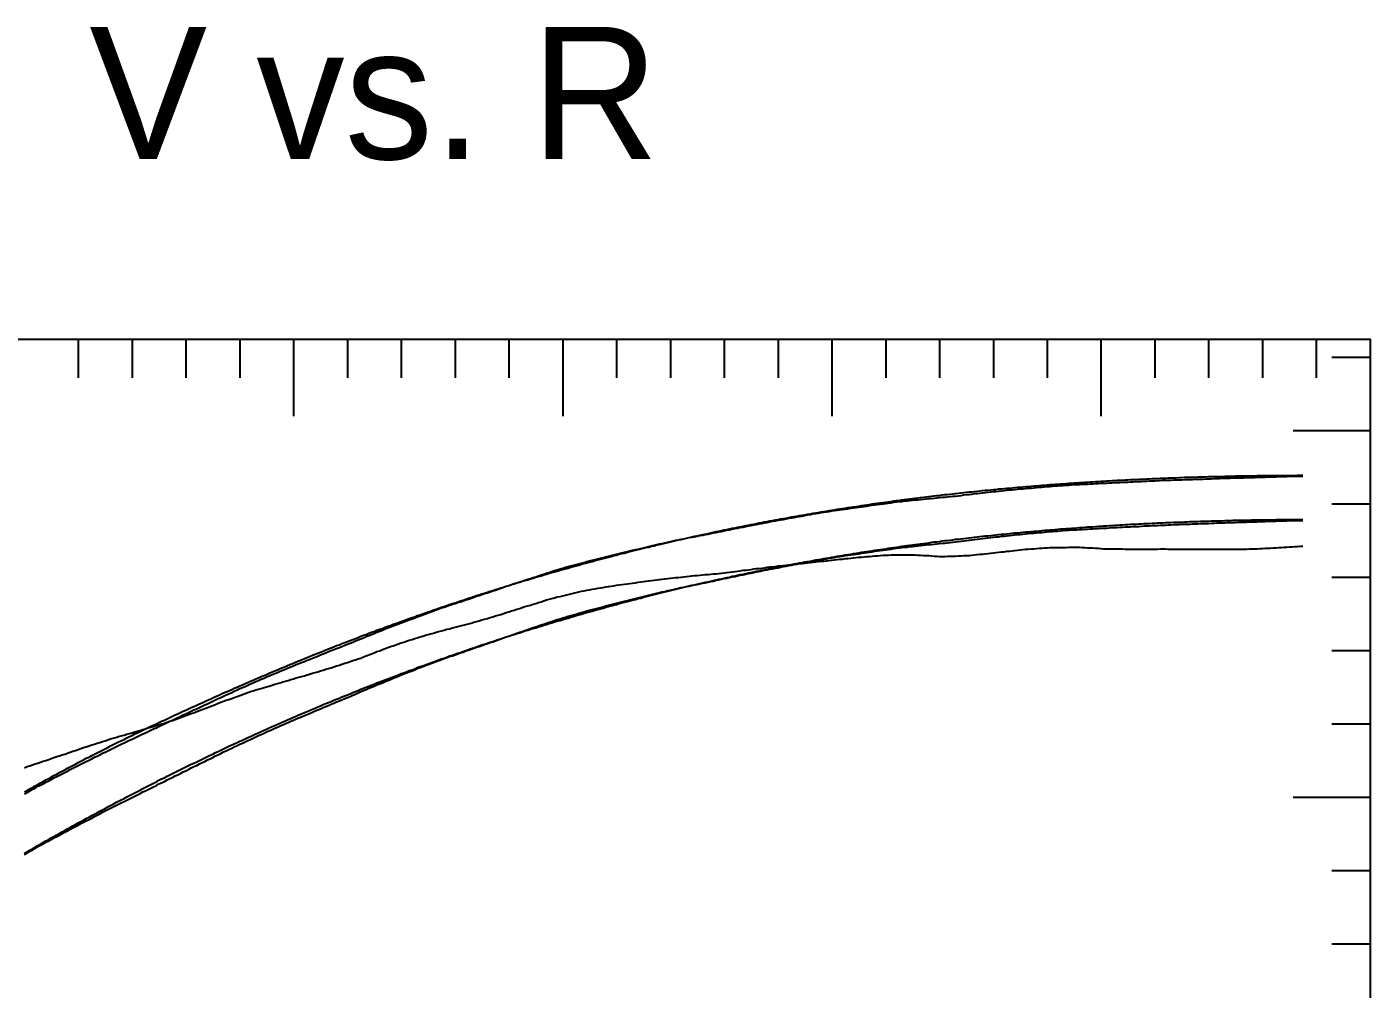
# Model space of a CAD drawing. Extents: x -35 to 185, y -35 to 125.
# Drawn here: x 67.4 to 179.2, y 45.1 to 125.2 of the extents above; entities that cross this region are included whole.
import ezdxf

# ---------------------------------------------------------------- set-up
doc = ezdxf.new("R2010")
doc.units = 0

msp = doc.modelspace()

# ---------------------------------------------------------------- linework, layer by layer
at = {"color": 0}
for p, q in [((71.68, 99.17), (71.68, 95.97)), ((76.16, 99.17), (76.16, 95.97)), ((80.64, 99.17), (80.64, 95.97)), ((85.12, 99.17), (85.12, 95.97)), ((89.6, 99.17), (89.6, 92.77)), ((94.08, 99.17), (94.08, 95.97)), ((98.56, 99.17), (98.56, 95.97)), ((103.04, 99.17), (103.04, 95.97)), ((107.52, 99.17), (107.52, 95.97)), ((112, 99.17), (112, 92.77)), ((116.48, 99.17), (116.48, 95.97)), ((120.96, 99.17), (120.96, 95.97)), ((125.44, 99.17), (125.44, 95.97)), ((129.92, 99.17), (129.92, 95.97)), ((134.4, 99.17), (134.4, 92.77)), ((138.88, 99.17), (138.88, 95.97)), ((143.36, 99.17), (143.36, 95.97)), ((147.84, 99.17), (147.84, 95.97)), ((152.32, 99.17), (152.32, 95.97)), ((156.8, 99.17), (156.8, 92.77)), ((161.28, 99.17), (161.28, 95.97)), ((165.76, 99.17), (165.76, 95.97)), ((170.24, 99.17), (170.24, 95.97)), ((174.72, 99.17), (174.72, 95.97)), ((179.2, 99.17), (179.2, 92.77)), ((179.2, 97.65), (176, 97.65)), ((179.2, 91.55), (172.8, 91.55)), ((179.2, 85.44), (176, 85.44)), ((179.2, 79.34), (176, 79.34)), ((179.2, 73.24), (176, 73.24)), ((179.2, 67.13), (176, 67.13)), ((179.2, 61.03), (172.8, 61.03)), ((179.2, 54.93), (176, 54.93)), ((179.2, 48.82), (176, 48.82))]:
    msp.add_line(p, q, dxfattribs=at)
msp.add_lwpolyline([(0, 0), (0, 99.17), (179.2, 99.17), (179.2, 0)], close=True, dxfattribs=at)
at = {"color": 3}
for points in [[(67.2, 61.49), (67.42, 61.62), (67.65, 61.75), (67.87, 61.87), (68.1, 61.99), (68.32, 62.12), (68.54, 62.24), (68.77, 62.36), (68.99, 62.49), (69.22, 62.61), (69.44, 62.73), (69.66, 62.86), (69.89, 62.98), (70.11, 63.1), (70.34, 63.22), (70.56, 63.34), (70.78, 63.46), (71.01, 63.58), (71.23, 63.7), (71.46, 63.81), (71.68, 63.94), (71.9, 64.05), (72.13, 64.17), (72.35, 64.29), (72.58, 64.4), (72.8, 64.52), (73.02, 64.64), (73.25, 64.75), (73.47, 64.86), (73.7, 64.98), (73.92, 65.09), (74.14, 65.2), (74.37, 65.32), (74.59, 65.43), (74.82, 65.54), (75.04, 65.66), (75.26, 65.76), (75.49, 65.87), (75.71, 65.99), (75.94, 66.1), (76.16, 66.2), (76.38, 66.32), (76.61, 66.42), (76.83, 66.53), (77.06, 66.64), (77.28, 66.74), (77.5, 66.85), (77.73, 66.96), (77.95, 67.06), (78.18, 67.16), (78.4, 67.27), (78.62, 67.37), (78.85, 67.48), (79.07, 67.59), (79.3, 67.69), (79.52, 67.79), (79.74, 67.9), (79.97, 68), (80.19, 68.1), (80.42, 68.21), (80.64, 68.31), (80.86, 68.41), (81.09, 68.52), (81.31, 68.61), (81.54, 68.71), (81.76, 68.82), (81.98, 68.92), (82.21, 69.02), (82.43, 69.13), (82.66, 69.22), (82.88, 69.32), (83.1, 69.43), (83.33, 69.52), (83.55, 69.62), (83.78, 69.73), (84, 69.82), (84.22, 69.92), (84.45, 70.03), (84.67, 70.12), (84.9, 70.22), (85.12, 70.32), (85.34, 70.41), (85.57, 70.51), (85.79, 70.61), (86.02, 70.71), (86.24, 70.8), (86.46, 70.9), (86.69, 71), (86.91, 71.09), (87.14, 71.19), (87.36, 71.28), (87.58, 71.38), (87.81, 71.48), (88.03, 71.57), (88.26, 71.66), (88.48, 71.76), (88.7, 71.85), (88.93, 71.94), (89.15, 72.04), (89.38, 72.13), (89.6, 72.22), (89.82, 72.32), (90.05, 72.41), (90.27, 72.49), (90.5, 72.59), (90.72, 72.68), (90.94, 72.77), (91.17, 72.87), (91.39, 72.95), (91.62, 73.04), (91.84, 73.14), (92.06, 73.22), (92.29, 73.31), (92.51, 73.4), (92.74, 73.49), (92.96, 73.57), (93.18, 73.67), (93.41, 73.75), (93.63, 73.84), (93.86, 73.93), (94.08, 74.01), (94.3, 74.1), (94.53, 74.19), (94.75, 74.27), (94.98, 74.35), (95.2, 74.45), (95.42, 74.53), (95.65, 74.61), (95.87, 74.7), (96.1, 74.78), (96.32, 74.86), (96.54, 74.95), (96.77, 75.03), (96.99, 75.11), (97.22, 75.2), (97.44, 75.28), (97.66, 75.36), (97.89, 75.45), (98.11, 75.52), (98.34, 75.6), (98.56, 75.69), (98.78, 75.77), (99.01, 75.84), (99.23, 75.93), (99.46, 76.01), (99.68, 76.08), (99.9, 76.17), (100.13, 76.24), (100.35, 76.32), (100.58, 76.4), (100.8, 76.48), (101.02, 76.55), (101.25, 76.64), (101.47, 76.71), (101.7, 76.79), (101.92, 76.87), (102.14, 76.94), (102.37, 77.01), (102.59, 77.1), (102.82, 77.17), (103.04, 77.24), (103.26, 77.32), (103.49, 77.39), (103.71, 77.46), (103.94, 77.54), (104.16, 77.61), (104.38, 77.68), (104.61, 77.76), (104.83, 77.83), (105.06, 77.9), (105.28, 77.98), (105.5, 78.05), (105.73, 78.12), (105.95, 78.2), (106.18, 78.26), (106.4, 78.33), (106.62, 78.41), (106.85, 78.47), (107.07, 78.54), (107.3, 78.62), (107.52, 78.68), (107.74, 78.75), (107.97, 78.82), (108.19, 78.89), (108.42, 78.95), (108.64, 79.03), (108.86, 79.09), (109.09, 79.16), (109.31, 79.23), (109.54, 79.29), (109.76, 79.36), (109.98, 79.43), (110.21, 79.49), (110.43, 79.55), (110.66, 79.62), (110.88, 79.69), (111.1, 79.75), (111.33, 79.82), (111.55, 79.88), (111.78, 79.94), (112, 80.01), (112.22, 80.07), (112.45, 80.13), (112.67, 80.2), (112.9, 80.26), (113.12, 80.32), (113.34, 80.38), (113.57, 80.44), (113.79, 80.5), (114.02, 80.57), (114.24, 80.62), (114.46, 80.68), (114.69, 80.75), (114.91, 80.8), (115.14, 80.86), (115.36, 80.93), (115.58, 80.98), (115.81, 81.04), (116.03, 81.1), (116.26, 81.16), (116.48, 81.21), (116.7, 81.28), (116.93, 81.33), (117.15, 81.38), (117.38, 81.45), (117.6, 81.5), (117.82, 81.55), (118.05, 81.61), (118.27, 81.67), (118.5, 81.72), (118.72, 81.78), (118.94, 81.83), (119.17, 81.88), (119.39, 81.94), (119.62, 81.99), (119.84, 82.05), (120.06, 82.1), (120.29, 82.15), (120.51, 82.2), (120.74, 82.26), (120.96, 82.31), (121.18, 82.36), (121.41, 82.42), (121.63, 82.47), (121.86, 82.51), (122.08, 82.57), (122.3, 82.62), (122.53, 82.67), (122.75, 82.72), (122.98, 82.77), (123.2, 82.81), (123.42, 82.87), (123.65, 82.92), (123.87, 82.96), (124.1, 83.01), (124.32, 83.06), (124.54, 83.11), (124.77, 83.16), (124.99, 83.2), (125.22, 83.25), (125.44, 83.3), (125.66, 83.34), (125.89, 83.39), (126.11, 83.44), (126.34, 83.48), (126.56, 83.52), (126.78, 83.57), (127.01, 83.62), (127.23, 83.66), (127.46, 83.71), (127.68, 83.75), (127.9, 83.79), (128.13, 83.84), (128.35, 83.88), (128.58, 83.92), (128.8, 83.97), (129.02, 84.01), (129.25, 84.05), (129.47, 84.09), (129.7, 84.13), (129.92, 84.17), (130.14, 84.22), (130.37, 84.25), (130.59, 84.29), (130.82, 84.34), (131.04, 84.38), (131.26, 84.41), (131.49, 84.46), (131.71, 84.49), (131.94, 84.53), (132.16, 84.57), (132.38, 84.61), (132.61, 84.65), (132.83, 84.69), (133.06, 84.72), (133.28, 84.76), (133.5, 84.8), (133.73, 84.84), (133.95, 84.87), (134.18, 84.91), (134.4, 84.94), (134.62, 84.98), (134.85, 85.02), (135.07, 85.05), (135.3, 85.08), (135.52, 85.12), (135.74, 85.16), (135.97, 85.19), (136.19, 85.23), (136.42, 85.26), (136.64, 85.29), (136.86, 85.33), (137.09, 85.36), (137.31, 85.39), (137.54, 85.43), (137.76, 85.46), (137.98, 85.49), (138.21, 85.52), (138.43, 85.55), (138.66, 85.58), (138.88, 85.62), (139.1, 85.64), (139.33, 85.67), (139.55, 85.71), (139.78, 85.74), (140, 85.76), (140.22, 85.8), (140.45, 85.83), (140.67, 85.85), (140.9, 85.88), (141.12, 85.91), (141.34, 85.94), (141.57, 85.97), (141.79, 86), (142.02, 86.02), (142.24, 86.05), (142.46, 86.08), (142.69, 86.1), (142.91, 86.13), (143.14, 86.16), (143.36, 86.18), (143.58, 86.21), (143.81, 86.24), (144.03, 86.26), (144.26, 86.29), (144.48, 86.31), (144.7, 86.34), (144.93, 86.36), (145.15, 86.39), (145.38, 86.41), (145.6, 86.44), (145.82, 86.46), (146.05, 86.48), (146.27, 86.51), (146.5, 86.53), (146.72, 86.55), (146.94, 86.58), (147.17, 86.6), (147.39, 86.62), (147.62, 86.64), (147.84, 86.66), (148.06, 86.68), (148.29, 86.71), (148.51, 86.73), (148.74, 86.75), (148.96, 86.77), (149.18, 86.79), (149.41, 86.81), (149.63, 86.83), (149.86, 86.85), (150.08, 86.87), (150.3, 86.89), (150.53, 86.91), (150.75, 86.92), (150.98, 86.94), (151.2, 86.96), (151.42, 86.98), (151.65, 87), (151.87, 87.02), (152.1, 87.03), (152.32, 87.05), (152.54, 87.07), (152.77, 87.08), (152.99, 87.1), (153.22, 87.12), (153.44, 87.13), (153.66, 87.15), (153.89, 87.17), (154.11, 87.18), (154.34, 87.2), (154.56, 87.21), (154.78, 87.23), (155.01, 87.24), (155.23, 87.26), (155.46, 87.27), (155.68, 87.29), (155.9, 87.3), (156.13, 87.31), (156.35, 87.33), (156.58, 87.34), (156.8, 87.35), (157.02, 87.37), (157.25, 87.38), (157.47, 87.39), (157.7, 87.41), (157.92, 87.42), (158.14, 87.43), (158.37, 87.44), (158.59, 87.45), (158.82, 87.47), (159.04, 87.48), (159.26, 87.49), (159.49, 87.5), (159.71, 87.51), (159.94, 87.52), (160.16, 87.53), (160.38, 87.54), (160.61, 87.55), (160.83, 87.56), (161.06, 87.57), (161.28, 87.58), (161.5, 87.59), (161.73, 87.6), (161.95, 87.61), (162.18, 87.62), (162.4, 87.63), (162.62, 87.64), (162.85, 87.64), (163.07, 87.65), (163.3, 87.66), (163.52, 87.67), (163.74, 87.68), (163.97, 87.68), (164.19, 87.69), (164.42, 87.7), (164.64, 87.7), (164.86, 87.71), (165.09, 87.72), (165.31, 87.72), (165.54, 87.73), (165.76, 87.74), (165.98, 87.74), (166.21, 87.75), (166.43, 87.75), (166.66, 87.76), (166.88, 87.76), (167.1, 87.77), (167.33, 87.77), (167.55, 87.78), (167.78, 87.78), (168, 87.79), (168.22, 87.79), (168.45, 87.8), (168.67, 87.8), (168.9, 87.8), (169.12, 87.81), (169.34, 87.81), (169.57, 87.81), (169.79, 87.82), (170.02, 87.82), (170.24, 87.82), (170.46, 87.83), (170.69, 87.83), (170.91, 87.83), (171.14, 87.83), (171.36, 87.83), (171.58, 87.84), (171.81, 87.84), (172.03, 87.84), (172.26, 87.84), (172.48, 87.84), (172.7, 87.84), (172.93, 87.84), (173.15, 87.85), (173.38, 87.85), (173.6, 87.85)], [(67.2, 56.38), (67.42, 56.5), (67.65, 56.64), (67.87, 56.77), (68.1, 56.89), (68.32, 57.03), (68.54, 57.15), (68.77, 57.28), (68.99, 57.41), (69.22, 57.53), (69.44, 57.66), (69.66, 57.79), (69.89, 57.91), (70.11, 58.04), (70.34, 58.17), (70.56, 58.29), (70.78, 58.41), (71.01, 58.54), (71.23, 58.66), (71.46, 58.78), (71.68, 58.91), (71.9, 59.03), (72.13, 59.15), (72.35, 59.28), (72.58, 59.4), (72.8, 59.52), (73.02, 59.65), (73.25, 59.76), (73.47, 59.88), (73.7, 60.01), (73.92, 60.12), (74.14, 60.24), (74.37, 60.37), (74.59, 60.48), (74.82, 60.6), (75.04, 60.73), (75.26, 60.84), (75.49, 60.95), (75.71, 61.08), (75.94, 61.19), (76.16, 61.3), (76.38, 61.43), (76.61, 61.54), (76.83, 61.65), (77.06, 61.78), (77.28, 61.89), (77.5, 62), (77.73, 62.12), (77.95, 62.23), (78.18, 62.34), (78.4, 62.46), (78.62, 62.57), (78.85, 62.68), (79.07, 62.8), (79.3, 62.91), (79.52, 63.02), (79.74, 63.13), (79.97, 63.24), (80.19, 63.35), (80.42, 63.47), (80.64, 63.57), (80.86, 63.68), (81.09, 63.8), (81.31, 63.9), (81.54, 64.01), (81.76, 64.12), (81.98, 64.23), (82.21, 64.33), (82.43, 64.45), (82.66, 64.55), (82.88, 64.65), (83.1, 64.77), (83.33, 64.87), (83.55, 64.97), (83.78, 65.08), (84, 65.18), (84.22, 65.29), (84.45, 65.4), (84.67, 65.5), (84.9, 65.6), (85.12, 65.71), (85.34, 65.81), (85.57, 65.91), (85.79, 66.02), (86.02, 66.12), (86.24, 66.22), (86.46, 66.32), (86.69, 66.42), (86.91, 66.52), (87.14, 66.63), (87.36, 66.72), (87.58, 66.82), (87.81, 66.93), (88.03, 67.02), (88.26, 67.12), (88.48, 67.22), (88.7, 67.32), (88.93, 67.41), (89.15, 67.52), (89.38, 67.61), (89.6, 67.71), (89.82, 67.81), (90.05, 67.9), (90.27, 68), (90.5, 68.1), (90.72, 68.19), (90.94, 68.28), (91.17, 68.38), (91.39, 68.47), (91.62, 68.57), (91.84, 68.67), (92.06, 68.76), (92.29, 68.85), (92.51, 68.95), (92.74, 69.03), (92.96, 69.12), (93.18, 69.22), (93.41, 69.31), (93.63, 69.4), (93.86, 69.5), (94.08, 69.58), (94.3, 69.67), (94.53, 69.77), (94.75, 69.85), (94.98, 69.94), (95.2, 70.04), (95.42, 70.12), (95.65, 70.21), (95.87, 70.3), (96.1, 70.39), (96.32, 70.47), (96.54, 70.57), (96.77, 70.65), (96.99, 70.73), (97.22, 70.83), (97.44, 70.91), (97.66, 70.99), (97.89, 71.08), (98.11, 71.16), (98.34, 71.25), (98.56, 71.34), (98.78, 71.42), (99.01, 71.5), (99.23, 71.59), (99.46, 71.67), (99.68, 71.75), (99.9, 71.84), (100.13, 71.92), (100.35, 72), (100.58, 72.08), (100.8, 72.16), (101.02, 72.24), (101.25, 72.33), (101.47, 72.4), (101.7, 72.48), (101.92, 72.57), (102.14, 72.64), (102.37, 72.72), (102.59, 72.81), (102.82, 72.88), (103.04, 72.96), (103.26, 73.04), (103.49, 73.11), (103.71, 73.19), (103.94, 73.27), (104.16, 73.35), (104.38, 73.42), (104.61, 73.5), (104.83, 73.57), (105.06, 73.65), (105.28, 73.73), (105.5, 73.8), (105.73, 73.87), (105.95, 73.95), (106.18, 74.02), (106.4, 74.09), (106.62, 74.17), (106.85, 74.24), (107.07, 74.31), (107.3, 74.39), (107.52, 74.46), (107.74, 74.53), (107.97, 74.61), (108.19, 74.68), (108.42, 74.74), (108.64, 74.82), (108.86, 74.89), (109.09, 74.96), (109.31, 75.03), (109.54, 75.1), (109.76, 75.16), (109.98, 75.24), (110.21, 75.3), (110.43, 75.37), (110.66, 75.44), (110.88, 75.51), (111.1, 75.57), (111.33, 75.65), (111.55, 75.71), (111.78, 75.77), (112, 75.85), (112.22, 75.91), (112.45, 75.97), (112.67, 76.04), (112.9, 76.1), (113.12, 76.17), (113.34, 76.24), (113.57, 76.3), (113.79, 76.36), (114.02, 76.43), (114.24, 76.49), (114.46, 76.55), (114.69, 76.62), (114.91, 76.68), (115.14, 76.74), (115.36, 76.8), (115.58, 76.86), (115.81, 76.92), (116.03, 76.99), (116.26, 77.05), (116.48, 77.1), (116.7, 77.17), (116.93, 77.23), (117.15, 77.28), (117.38, 77.35), (117.6, 77.4), (117.82, 77.46), (118.05, 77.52), (118.27, 77.58), (118.5, 77.63), (118.72, 77.7), (118.94, 77.75), (119.17, 77.81), (119.39, 77.87), (119.62, 77.92), (119.84, 77.98), (120.06, 78.04), (120.29, 78.09), (120.51, 78.14), (120.74, 78.2), (120.96, 78.25), (121.18, 78.31), (121.41, 78.37), (121.63, 78.42), (121.86, 78.47), (122.08, 78.53), (122.3, 78.58), (122.53, 78.63), (122.75, 78.68), (122.98, 78.73), (123.2, 78.78), (123.42, 78.84), (123.65, 78.89), (123.87, 78.94), (124.1, 78.99), (124.32, 79.04), (124.54, 79.09), (124.77, 79.14), (124.99, 79.19), (125.22, 79.24), (125.44, 79.29), (125.66, 79.34), (125.89, 79.38), (126.11, 79.44), (126.34, 79.48), (126.56, 79.53), (126.78, 79.58), (127.01, 79.62), (127.23, 79.67), (127.46, 79.72), (127.68, 79.76), (127.9, 79.81), (128.13, 79.86), (128.35, 79.9), (128.58, 79.95), (128.8, 79.99), (129.02, 80.04), (129.25, 80.08), (129.47, 80.13), (129.7, 80.17), (129.92, 80.21), (130.14, 80.26), (130.37, 80.3), (130.59, 80.34), (130.82, 80.39), (131.04, 80.43), (131.26, 80.47), (131.49, 80.51), (131.71, 80.55), (131.94, 80.59), (132.16, 80.64), (132.38, 80.68), (132.61, 80.71), (132.83, 80.76), (133.06, 80.8), (133.28, 80.83), (133.5, 80.88), (133.73, 80.91), (133.95, 80.95), (134.18, 80.99), (134.4, 81.03), (134.62, 81.07), (134.85, 81.11), (135.07, 81.14), (135.3, 81.18), (135.52, 81.22), (135.74, 81.25), (135.97, 81.29), (136.19, 81.33), (136.42, 81.36), (136.64, 81.4), (136.86, 81.44), (137.09, 81.47), (137.31, 81.5), (137.54, 81.54), (137.76, 81.57), (137.98, 81.61), (138.21, 81.64), (138.43, 81.67), (138.66, 81.71), (138.88, 81.74), (139.1, 81.77), (139.33, 81.81), (139.55, 81.84), (139.78, 81.87), (140, 81.9), (140.22, 81.94), (140.45, 81.97), (140.67, 82), (140.9, 82.03), (141.12, 82.06), (141.34, 82.09), (141.57, 82.12), (141.79, 82.15), (142.02, 82.18), (142.24, 82.21), (142.46, 82.24), (142.69, 82.27), (142.91, 82.3), (143.14, 82.32), (143.36, 82.35), (143.58, 82.38), (143.81, 82.41), (144.03, 82.43), (144.26, 82.46), (144.48, 82.49), (144.7, 82.52), (144.93, 82.54), (145.15, 82.57), (145.38, 82.59), (145.6, 82.62), (145.82, 82.65), (146.05, 82.67), (146.27, 82.7), (146.5, 82.72), (146.72, 82.75), (146.94, 82.77), (147.17, 82.8), (147.39, 82.82), (147.62, 82.84), (147.84, 82.87), (148.06, 82.89), (148.29, 82.91), (148.51, 82.94), (148.74, 82.96), (148.96, 82.98), (149.18, 83), (149.41, 83.02), (149.63, 83.05), (149.86, 83.07), (150.08, 83.09), (150.3, 83.11), (150.53, 83.13), (150.75, 83.15), (150.98, 83.17), (151.2, 83.19), (151.42, 83.21), (151.65, 83.23), (151.87, 83.25), (152.1, 83.27), (152.32, 83.29), (152.54, 83.31), (152.77, 83.32), (152.99, 83.34), (153.22, 83.36), (153.44, 83.38), (153.66, 83.4), (153.89, 83.41), (154.11, 83.43), (154.34, 83.45), (154.56, 83.46), (154.78, 83.48), (155.01, 83.5), (155.23, 83.51), (155.46, 83.53), (155.68, 83.55), (155.9, 83.56), (156.13, 83.57), (156.35, 83.59), (156.58, 83.61), (156.8, 83.62), (157.02, 83.64), (157.25, 83.65), (157.47, 83.66), (157.7, 83.68), (157.92, 83.69), (158.14, 83.7), (158.37, 83.72), (158.59, 83.73), (158.82, 83.74), (159.04, 83.76), (159.26, 83.77), (159.49, 83.78), (159.71, 83.79), (159.94, 83.8), (160.16, 83.81), (160.38, 83.83), (160.61, 83.84), (160.83, 83.85), (161.06, 83.86), (161.28, 83.87), (161.5, 83.88), (161.73, 83.89), (161.95, 83.9), (162.18, 83.91), (162.4, 83.92), (162.62, 83.93), (162.85, 83.94), (163.07, 83.95), (163.3, 83.96), (163.52, 83.96), (163.74, 83.97), (163.97, 83.98), (164.19, 83.99), (164.42, 84), (164.64, 84.01), (164.86, 84.01), (165.09, 84.02), (165.31, 84.03), (165.54, 84.03), (165.76, 84.04), (165.98, 84.05), (166.21, 84.05), (166.43, 84.06), (166.66, 84.07), (166.88, 84.07), (167.1, 84.08), (167.33, 84.08), (167.55, 84.09), (167.78, 84.1), (168, 84.1), (168.22, 84.1), (168.45, 84.11), (168.67, 84.11), (168.9, 84.12), (169.12, 84.12), (169.34, 84.13), (169.57, 84.13), (169.79, 84.14), (170.02, 84.14), (170.24, 84.14), (170.46, 84.15), (170.69, 84.15), (170.91, 84.15), (171.14, 84.15), (171.36, 84.16), (171.58, 84.16), (171.81, 84.16), (172.03, 84.16), (172.26, 84.17), (172.48, 84.17), (172.7, 84.17), (172.93, 84.17), (173.15, 84.17), (173.38, 84.17), (173.6, 84.17)], [(67.2, 63.5), (67.42, 63.6), (67.65, 63.67), (67.87, 63.74), (68.1, 63.82), (68.32, 63.9), (68.54, 63.97), (68.77, 64.05), (68.99, 64.12), (69.22, 64.2), (69.44, 64.28), (69.66, 64.35), (69.89, 64.43), (70.11, 64.5), (70.34, 64.58), (70.56, 64.65), (70.78, 64.73), (71.01, 64.8), (71.23, 64.88), (71.46, 64.95), (71.68, 65.03), (71.9, 65.1), (72.13, 65.18), (72.35, 65.25), (72.58, 65.32), (72.8, 65.4), (73.02, 65.47), (73.25, 65.54), (73.47, 65.61), (73.7, 65.69), (73.92, 65.76), (74.14, 65.83), (74.37, 65.91), (74.59, 65.97), (74.82, 66.03), (75.04, 66.1), (75.26, 66.16), (75.49, 66.23), (75.71, 66.29), (75.94, 66.36), (76.16, 66.42), (76.38, 66.49), (76.61, 66.55), (76.83, 66.62), (77.06, 66.69), (77.28, 66.75), (77.5, 66.82), (77.73, 66.89), (77.95, 66.95), (78.18, 67.02), (78.4, 67.09), (78.62, 67.15), (78.85, 67.22), (79.07, 67.3), (79.3, 67.38), (79.52, 67.45), (79.74, 67.53), (79.97, 67.61), (80.19, 67.69), (80.42, 67.77), (80.64, 67.85), (80.86, 67.93), (81.09, 68.01), (81.31, 68.09), (81.54, 68.18), (81.76, 68.27), (81.98, 68.35), (82.21, 68.44), (82.43, 68.53), (82.66, 68.61), (82.88, 68.7), (83.1, 68.78), (83.33, 68.87), (83.55, 68.96), (83.78, 69.04), (84, 69.12), (84.22, 69.2), (84.45, 69.28), (84.67, 69.36), (84.9, 69.44), (85.12, 69.53), (85.34, 69.61), (85.57, 69.69), (85.79, 69.77), (86.02, 69.84), (86.24, 69.91), (86.46, 69.98), (86.69, 70.04), (86.91, 70.11), (87.14, 70.18), (87.36, 70.25), (87.58, 70.31), (87.81, 70.38), (88.03, 70.45), (88.26, 70.52), (88.48, 70.58), (88.7, 70.65), (88.93, 70.71), (89.15, 70.78), (89.38, 70.84), (89.6, 70.91), (89.82, 70.98), (90.05, 71.04), (90.27, 71.11), (90.5, 71.17), (90.72, 71.24), (90.94, 71.3), (91.17, 71.37), (91.39, 71.44), (91.62, 71.5), (91.84, 71.57), (92.06, 71.63), (92.29, 71.7), (92.51, 71.77), (92.74, 71.83), (92.96, 71.9), (93.18, 71.98), (93.41, 72.05), (93.63, 72.12), (93.86, 72.2), (94.08, 72.27), (94.3, 72.34), (94.53, 72.42), (94.75, 72.49), (94.98, 72.56), (95.2, 72.64), (95.42, 72.73), (95.65, 72.82), (95.87, 72.9), (96.1, 72.99), (96.32, 73.08), (96.54, 73.17), (96.77, 73.25), (96.99, 73.34), (97.22, 73.43), (97.44, 73.51), (97.66, 73.59), (97.89, 73.66), (98.11, 73.74), (98.34, 73.81), (98.56, 73.89), (98.78, 73.97), (99.01, 74.04), (99.23, 74.12), (99.46, 74.19), (99.68, 74.27), (99.9, 74.33), (100.13, 74.4), (100.35, 74.46), (100.58, 74.53), (100.8, 74.59), (101.02, 74.65), (101.25, 74.72), (101.47, 74.78), (101.7, 74.84), (101.92, 74.91), (102.14, 74.97), (102.37, 75.03), (102.59, 75.08), (102.82, 75.14), (103.04, 75.2), (103.26, 75.25), (103.49, 75.31), (103.71, 75.37), (103.94, 75.43), (104.16, 75.48), (104.38, 75.54), (104.61, 75.61), (104.83, 75.68), (105.06, 75.74), (105.28, 75.81), (105.5, 75.87), (105.73, 75.94), (105.95, 76.01), (106.18, 76.07), (106.4, 76.14), (106.62, 76.2), (106.85, 76.27), (107.07, 76.35), (107.3, 76.42), (107.52, 76.49), (107.74, 76.56), (107.97, 76.63), (108.19, 76.7), (108.42, 76.77), (108.64, 76.85), (108.86, 76.92), (109.09, 76.99), (109.31, 77.05), (109.54, 77.12), (109.76, 77.19), (109.98, 77.26), (110.21, 77.33), (110.43, 77.4), (110.66, 77.47), (110.88, 77.53), (111.1, 77.6), (111.33, 77.66), (111.55, 77.72), (111.78, 77.77), (112, 77.82), (112.22, 77.88), (112.45, 77.93), (112.67, 77.99), (112.9, 78.04), (113.12, 78.09), (113.34, 78.15), (113.57, 78.2), (113.79, 78.24), (114.02, 78.28), (114.24, 78.32), (114.46, 78.36), (114.69, 78.4), (114.91, 78.44), (115.14, 78.48), (115.36, 78.52), (115.58, 78.56), (115.81, 78.6), (116.03, 78.63), (116.26, 78.66), (116.48, 78.69), (116.7, 78.72), (116.93, 78.75), (117.15, 78.78), (117.38, 78.82), (117.6, 78.85), (117.82, 78.88), (118.05, 78.91), (118.27, 78.94), (118.5, 78.97), (118.72, 79), (118.94, 79.03), (119.17, 79.06), (119.39, 79.08), (119.62, 79.11), (119.84, 79.14), (120.06, 79.17), (120.29, 79.2), (120.51, 79.23), (120.74, 79.25), (120.96, 79.28), (121.18, 79.3), (121.41, 79.33), (121.63, 79.35), (121.86, 79.38), (122.08, 79.4), (122.3, 79.43), (122.53, 79.45), (122.75, 79.48), (122.98, 79.5), (123.2, 79.52), (123.42, 79.54), (123.65, 79.56), (123.87, 79.58), (124.1, 79.6), (124.32, 79.62), (124.54, 79.64), (124.77, 79.66), (124.99, 79.68), (125.22, 79.71), (125.44, 79.73), (125.66, 79.76), (125.89, 79.79), (126.11, 79.82), (126.34, 79.85), (126.56, 79.88), (126.78, 79.91), (127.01, 79.94), (127.23, 79.96), (127.46, 79.99), (127.68, 80.02), (127.9, 80.05), (128.13, 80.08), (128.35, 80.1), (128.58, 80.13), (128.8, 80.16), (129.02, 80.19), (129.25, 80.22), (129.47, 80.24), (129.7, 80.27), (129.92, 80.3), (130.14, 80.32), (130.37, 80.35), (130.59, 80.37), (130.82, 80.4), (131.04, 80.42), (131.26, 80.45), (131.49, 80.47), (131.71, 80.5), (131.94, 80.52), (132.16, 80.54), (132.38, 80.57), (132.61, 80.59), (132.83, 80.62), (133.06, 80.64), (133.28, 80.66), (133.5, 80.69), (133.73, 80.71), (133.95, 80.74), (134.18, 80.76), (134.4, 80.79), (134.62, 80.81), (134.85, 80.83), (135.07, 80.86), (135.3, 80.88), (135.52, 80.91), (135.74, 80.93), (135.97, 80.95), (136.19, 80.98), (136.42, 81), (136.64, 81.03), (136.86, 81.04), (137.09, 81.06), (137.31, 81.08), (137.54, 81.1), (137.76, 81.12), (137.98, 81.14), (138.21, 81.15), (138.43, 81.17), (138.66, 81.19), (138.88, 81.21), (139.1, 81.21), (139.33, 81.22), (139.55, 81.22), (139.78, 81.22), (140, 81.22), (140.22, 81.23), (140.45, 81.23), (140.67, 81.23), (140.9, 81.24), (141.12, 81.24), (141.34, 81.23), (141.57, 81.21), (141.79, 81.2), (142.02, 81.18), (142.24, 81.17), (142.46, 81.16), (142.69, 81.14), (142.91, 81.13), (143.14, 81.11), (143.36, 81.1), (143.58, 81.08), (143.81, 81.1), (144.03, 81.11), (144.26, 81.11), (144.48, 81.12), (144.7, 81.13), (144.93, 81.14), (145.15, 81.15), (145.38, 81.16), (145.6, 81.16), (145.82, 81.17), (146.05, 81.2), (146.27, 81.22), (146.5, 81.25), (146.72, 81.27), (146.94, 81.29), (147.17, 81.32), (147.39, 81.34), (147.62, 81.37), (147.84, 81.39), (148.06, 81.41), (148.29, 81.44), (148.51, 81.47), (148.74, 81.49), (148.96, 81.52), (149.18, 81.54), (149.41, 81.57), (149.63, 81.6), (149.86, 81.62), (150.08, 81.65), (150.3, 81.67), (150.53, 81.7), (150.75, 81.71), (150.98, 81.73), (151.2, 81.74), (151.42, 81.76), (151.65, 81.77), (151.87, 81.79), (152.1, 81.81), (152.32, 81.82), (152.54, 81.84), (152.77, 81.85), (152.99, 81.85), (153.22, 81.85), (153.44, 81.85), (153.66, 81.85), (153.89, 81.85), (154.11, 81.86), (154.34, 81.86), (154.56, 81.86), (154.78, 81.86), (155.01, 81.86), (155.23, 81.85), (155.46, 81.83), (155.68, 81.82), (155.9, 81.81), (156.13, 81.8), (156.35, 81.78), (156.58, 81.77), (156.8, 81.76), (157.02, 81.74), (157.25, 81.73), (157.47, 81.72), (157.7, 81.72), (157.92, 81.72), (158.14, 81.72), (158.37, 81.72), (158.59, 81.72), (158.82, 81.71), (159.04, 81.71), (159.26, 81.71), (159.49, 81.71), (159.71, 81.71), (159.94, 81.71), (160.16, 81.71), (160.38, 81.71), (160.61, 81.71), (160.83, 81.71), (161.06, 81.71), (161.28, 81.71), (161.5, 81.71), (161.73, 81.72), (161.95, 81.72), (162.18, 81.72), (162.4, 81.71), (162.62, 81.71), (162.85, 81.71), (163.07, 81.71), (163.3, 81.71), (163.52, 81.71), (163.74, 81.71), (163.97, 81.71), (164.19, 81.71), (164.42, 81.71), (164.64, 81.7), (164.86, 81.7), (165.09, 81.7), (165.31, 81.7), (165.54, 81.7), (165.76, 81.69), (165.98, 81.69), (166.21, 81.69), (166.43, 81.69), (166.66, 81.69), (166.88, 81.69), (167.1, 81.69), (167.33, 81.69), (167.55, 81.7), (167.78, 81.7), (168, 81.7), (168.22, 81.7), (168.45, 81.7), (168.67, 81.7), (168.9, 81.71), (169.12, 81.72), (169.34, 81.73), (169.57, 81.74), (169.79, 81.74), (170.02, 81.75), (170.24, 81.76), (170.46, 81.77), (170.69, 81.78), (170.91, 81.79), (171.14, 81.8), (171.36, 81.81), (171.58, 81.83), (171.81, 81.84), (172.03, 81.86), (172.26, 81.87), (172.48, 81.89), (172.7, 81.9), (172.93, 81.92), (173.15, 81.93), (173.38, 81.95), (173.6, 81.96)]]:
    msp.add_lwpolyline(points, dxfattribs=at)
at = {"color": 4}
for points in [[(67.2, 61.34), (67.42, 61.45), (67.65, 61.59), (67.87, 61.71), (68.1, 61.82), (68.32, 61.96), (68.54, 62.07), (68.77, 62.18), (68.99, 62.31), (69.22, 62.42), (69.44, 62.53), (69.66, 62.66), (69.89, 62.77), (70.11, 62.88), (70.34, 63.01), (70.56, 63.12), (70.78, 63.23), (71.01, 63.36), (71.23, 63.47), (71.46, 63.58), (71.68, 63.7), (71.9, 63.81), (72.13, 63.92), (72.35, 64.04), (72.58, 64.15), (72.8, 64.26), (73.02, 64.38), (73.25, 64.48), (73.47, 64.59), (73.7, 64.71), (73.92, 64.81), (74.14, 64.91), (74.37, 65.03), (74.59, 65.14), (74.82, 65.24), (75.04, 65.36), (75.26, 65.47), (75.49, 65.57), (75.71, 65.69), (75.94, 65.79), (76.16, 65.89), (76.38, 66.01), (76.61, 66.11), (76.83, 66.21), (77.06, 66.32), (77.28, 66.42), (77.5, 66.52), (77.73, 66.63), (77.95, 66.74), (78.18, 66.84), (78.4, 66.95), (78.62, 67.05), (78.85, 67.15), (79.07, 67.27), (79.3, 67.37), (79.52, 67.47), (79.74, 67.58), (79.97, 67.68), (80.19, 67.78), (80.42, 67.9), (80.64, 68), (80.86, 68.1), (81.09, 68.22), (81.31, 68.32), (81.54, 68.42), (81.76, 68.53), (81.98, 68.63), (82.21, 68.73), (82.43, 68.84), (82.66, 68.95), (82.88, 69.05), (83.1, 69.16), (83.33, 69.26), (83.55, 69.36), (83.78, 69.47), (84, 69.57), (84.22, 69.67), (84.45, 69.78), (84.67, 69.88), (84.9, 69.98), (85.12, 70.09), (85.34, 70.18), (85.57, 70.28), (85.79, 70.38), (86.02, 70.48), (86.24, 70.57), (86.46, 70.68), (86.69, 70.77), (86.91, 70.87), (87.14, 70.97), (87.36, 71.06), (87.58, 71.15), (87.81, 71.26), (88.03, 71.35), (88.26, 71.44), (88.48, 71.54), (88.7, 71.63), (88.93, 71.72), (89.15, 71.82), (89.38, 71.9), (89.6, 71.99), (89.82, 72.09), (90.05, 72.18), (90.27, 72.26), (90.5, 72.36), (90.72, 72.45), (90.94, 72.53), (91.17, 72.63), (91.39, 72.72), (91.62, 72.8), (91.84, 72.9), (92.06, 72.99), (92.29, 73.07), (92.51, 73.17), (92.74, 73.26), (92.96, 73.34), (93.18, 73.44), (93.41, 73.52), (93.63, 73.6), (93.86, 73.7), (94.08, 73.79), (94.3, 73.87), (94.53, 73.97), (94.75, 74.06), (94.98, 74.15), (95.2, 74.25), (95.42, 74.33), (95.65, 74.42), (95.87, 74.52), (96.1, 74.61), (96.32, 74.69), (96.54, 74.79), (96.77, 74.88), (96.99, 74.96), (97.22, 75.06), (97.44, 75.15), (97.66, 75.23), (97.89, 75.32), (98.11, 75.41), (98.34, 75.49), (98.56, 75.58), (98.78, 75.66), (99.01, 75.74), (99.23, 75.83), (99.46, 75.91), (99.68, 75.99), (99.9, 76.08), (100.13, 76.16), (100.35, 76.24), (100.58, 76.33), (100.8, 76.41), (101.02, 76.49), (101.25, 76.57), (101.47, 76.65), (101.7, 76.72), (101.92, 76.81), (102.14, 76.88), (102.37, 76.95), (102.59, 77.04), (102.82, 77.11), (103.04, 77.18), (103.26, 77.26), (103.49, 77.33), (103.71, 77.4), (103.94, 77.48), (104.16, 77.55), (104.38, 77.62), (104.61, 77.71), (104.83, 77.78), (105.06, 77.85), (105.28, 77.93), (105.5, 78), (105.73, 78.07), (105.95, 78.16), (106.18, 78.23), (106.4, 78.3), (106.62, 78.38), (106.85, 78.45), (107.07, 78.53), (107.3, 78.61), (107.52, 78.68), (107.74, 78.75), (107.97, 78.83), (108.19, 78.9), (108.42, 78.97), (108.64, 79.05), (108.86, 79.12), (109.09, 79.19), (109.31, 79.27), (109.54, 79.34), (109.76, 79.41), (109.98, 79.49), (110.21, 79.56), (110.43, 79.63), (110.66, 79.7), (110.88, 79.77), (111.1, 79.84), (111.33, 79.92), (111.55, 79.98), (111.78, 80.05), (112, 80.12), (112.22, 80.19), (112.45, 80.25), (112.67, 80.31), (112.9, 80.37), (113.12, 80.42), (113.34, 80.49), (113.57, 80.54), (113.79, 80.6), (114.02, 80.66), (114.24, 80.72), (114.46, 80.78), (114.69, 80.84), (114.91, 80.89), (115.14, 80.95), (115.36, 81.01), (115.58, 81.06), (115.81, 81.12), (116.03, 81.18), (116.26, 81.23), (116.48, 81.28), (116.7, 81.34), (116.93, 81.39), (117.15, 81.45), (117.38, 81.5), (117.6, 81.55), (117.82, 81.61), (118.05, 81.66), (118.27, 81.71), (118.5, 81.76), (118.72, 81.82), (118.94, 81.87), (119.17, 81.92), (119.39, 81.98), (119.62, 82.03), (119.84, 82.08), (120.06, 82.13), (120.29, 82.18), (120.51, 82.23), (120.74, 82.29), (120.96, 82.33), (121.18, 82.38), (121.41, 82.44), (121.63, 82.48), (121.86, 82.52), (122.08, 82.57), (122.3, 82.61), (122.53, 82.66), (122.75, 82.7), (122.98, 82.74), (123.2, 82.78), (123.42, 82.83), (123.65, 82.87), (123.87, 82.91), (124.1, 82.96), (124.32, 83), (124.54, 83.05), (124.77, 83.1), (124.99, 83.14), (125.22, 83.18), (125.44, 83.23), (125.66, 83.27), (125.89, 83.32), (126.11, 83.36), (126.34, 83.41), (126.56, 83.45), (126.78, 83.5), (127.01, 83.54), (127.23, 83.59), (127.46, 83.63), (127.68, 83.68), (127.9, 83.72), (128.13, 83.76), (128.35, 83.8), (128.58, 83.84), (128.8, 83.89), (129.02, 83.93), (129.25, 83.97), (129.47, 84.02), (129.7, 84.06), (129.92, 84.1), (130.14, 84.14), (130.37, 84.18), (130.59, 84.22), (130.82, 84.27), (131.04, 84.31), (131.26, 84.34), (131.49, 84.39), (131.71, 84.43), (131.94, 84.46), (132.16, 84.51), (132.38, 84.55), (132.61, 84.58), (132.83, 84.63), (133.06, 84.66), (133.28, 84.7), (133.5, 84.74), (133.73, 84.77), (133.95, 84.81), (134.18, 84.84), (134.4, 84.88), (134.62, 84.91), (134.85, 84.95), (135.07, 84.98), (135.3, 85.01), (135.52, 85.04), (135.74, 85.07), (135.97, 85.1), (136.19, 85.14), (136.42, 85.17), (136.64, 85.2), (136.86, 85.23), (137.09, 85.26), (137.31, 85.29), (137.54, 85.33), (137.76, 85.36), (137.98, 85.39), (138.21, 85.42), (138.43, 85.45), (138.66, 85.48), (138.88, 85.51), (139.1, 85.54), (139.33, 85.57), (139.55, 85.6), (139.78, 85.63), (140, 85.66), (140.22, 85.68), (140.45, 85.71), (140.67, 85.73), (140.9, 85.75), (141.12, 85.77), (141.34, 85.8), (141.57, 85.82), (141.79, 85.84), (142.02, 85.86), (142.24, 85.89), (142.46, 85.91), (142.69, 85.93), (142.91, 85.95), (143.14, 85.97), (143.36, 85.99), (143.58, 86.02), (143.81, 86.04), (144.03, 86.06), (144.26, 86.08), (144.48, 86.1), (144.7, 86.12), (144.93, 86.15), (145.15, 86.18), (145.38, 86.21), (145.6, 86.24), (145.82, 86.26), (146.05, 86.29), (146.27, 86.32), (146.5, 86.34), (146.72, 86.36), (146.94, 86.39), (147.17, 86.42), (147.39, 86.44), (147.62, 86.47), (147.84, 86.49), (148.06, 86.51), (148.29, 86.54), (148.51, 86.56), (148.74, 86.58), (148.96, 86.61), (149.18, 86.63), (149.41, 86.65), (149.63, 86.67), (149.86, 86.69), (150.08, 86.71), (150.3, 86.73), (150.53, 86.75), (150.75, 86.77), (150.98, 86.79), (151.2, 86.81), (151.42, 86.83), (151.65, 86.85), (151.87, 86.87), (152.1, 86.89), (152.32, 86.91), (152.54, 86.92), (152.77, 86.94), (152.99, 86.96), (153.22, 86.98), (153.44, 86.99), (153.66, 87.01), (153.89, 87.03), (154.11, 87.04), (154.34, 87.05), (154.56, 87.07), (154.78, 87.08), (155.01, 87.09), (155.23, 87.1), (155.46, 87.11), (155.68, 87.12), (155.9, 87.13), (156.13, 87.14), (156.35, 87.16), (156.58, 87.17), (156.8, 87.18), (157.02, 87.19), (157.25, 87.2), (157.47, 87.21), (157.7, 87.23), (157.92, 87.24), (158.14, 87.25), (158.37, 87.26), (158.59, 87.27), (158.82, 87.28), (159.04, 87.29), (159.26, 87.3), (159.49, 87.31), (159.71, 87.32), (159.94, 87.33), (160.16, 87.34), (160.38, 87.36), (160.61, 87.37), (160.83, 87.38), (161.06, 87.39), (161.28, 87.4), (161.5, 87.41), (161.73, 87.42), (161.95, 87.43), (162.18, 87.43), (162.4, 87.44), (162.62, 87.45), (162.85, 87.46), (163.07, 87.47), (163.3, 87.48), (163.52, 87.48), (163.74, 87.49), (163.97, 87.5), (164.19, 87.51), (164.42, 87.51), (164.64, 87.52), (164.86, 87.53), (165.09, 87.54), (165.31, 87.54), (165.54, 87.55), (165.76, 87.56), (165.98, 87.56), (166.21, 87.57), (166.43, 87.58), (166.66, 87.59), (166.88, 87.6), (167.1, 87.6), (167.33, 87.61), (167.55, 87.62), (167.78, 87.63), (168, 87.63), (168.22, 87.64), (168.45, 87.64), (168.67, 87.65), (168.9, 87.66), (169.12, 87.66), (169.34, 87.67), (169.57, 87.67), (169.79, 87.68), (170.02, 87.68), (170.24, 87.69), (170.46, 87.7), (170.69, 87.71), (170.91, 87.72), (171.14, 87.73), (171.36, 87.73), (171.58, 87.74), (171.81, 87.75), (172.03, 87.76), (172.26, 87.76), (172.48, 87.77), (172.7, 87.77), (172.93, 87.77), (173.15, 87.78), (173.38, 87.78), (173.6, 87.78)], [(67.2, 56.29), (67.42, 56.42), (67.65, 56.55), (67.87, 56.68), (68.1, 56.8), (68.32, 56.94), (68.54, 57.06), (68.77, 57.17), (68.99, 57.3), (69.22, 57.42), (69.44, 57.54), (69.66, 57.67), (69.89, 57.78), (70.11, 57.9), (70.34, 58.03), (70.56, 58.14), (70.78, 58.26), (71.01, 58.39), (71.23, 58.5), (71.46, 58.61), (71.68, 58.74), (71.9, 58.86), (72.13, 58.97), (72.35, 59.1), (72.58, 59.21), (72.8, 59.32), (73.02, 59.45), (73.25, 59.56), (73.47, 59.67), (73.7, 59.8), (73.92, 59.91), (74.14, 60.02), (74.37, 60.14), (74.59, 60.25), (74.82, 60.36), (75.04, 60.48), (75.26, 60.59), (75.49, 60.7), (75.71, 60.82), (75.94, 60.93), (76.16, 61.03), (76.38, 61.15), (76.61, 61.26), (76.83, 61.37), (77.06, 61.49), (77.28, 61.59), (77.5, 61.7), (77.73, 61.82), (77.95, 61.93), (78.18, 62.03), (78.4, 62.16), (78.62, 62.26), (78.85, 62.37), (79.07, 62.49), (79.3, 62.6), (79.52, 62.7), (79.74, 62.82), (79.97, 62.93), (80.19, 63.03), (80.42, 63.16), (80.64, 63.26), (80.86, 63.37), (81.09, 63.49), (81.31, 63.6), (81.54, 63.7), (81.76, 63.82), (81.98, 63.93), (82.21, 64.04), (82.43, 64.16), (82.66, 64.26), (82.88, 64.37), (83.1, 64.49), (83.33, 64.59), (83.55, 64.7), (83.78, 64.82), (84, 64.92), (84.22, 65.03), (84.45, 65.14), (84.67, 65.25), (84.9, 65.35), (85.12, 65.46), (85.34, 65.56), (85.57, 65.66), (85.79, 65.77), (86.02, 65.87), (86.24, 65.97), (86.46, 66.09), (86.69, 66.18), (86.91, 66.28), (87.14, 66.39), (87.36, 66.49), (87.58, 66.58), (87.81, 66.69), (88.03, 66.79), (88.26, 66.88), (88.48, 66.99), (88.7, 67.08), (88.93, 67.18), (89.15, 67.28), (89.38, 67.37), (89.6, 67.47), (89.82, 67.57), (90.05, 67.66), (90.27, 67.75), (90.5, 67.85), (90.72, 67.94), (90.94, 68.03), (91.17, 68.14), (91.39, 68.23), (91.62, 68.32), (91.84, 68.42), (92.06, 68.51), (92.29, 68.6), (92.51, 68.7), (92.74, 68.79), (92.96, 68.88), (93.18, 68.98), (93.41, 69.07), (93.63, 69.16), (93.86, 69.26), (94.08, 69.35), (94.3, 69.45), (94.53, 69.55), (94.75, 69.64), (94.98, 69.73), (95.2, 69.84), (95.42, 69.93), (95.65, 70.02), (95.87, 70.12), (96.1, 70.21), (96.32, 70.3), (96.54, 70.4), (96.77, 70.49), (96.99, 70.58), (97.22, 70.68), (97.44, 70.77), (97.66, 70.86), (97.89, 70.96), (98.11, 71.05), (98.34, 71.14), (98.56, 71.23), (98.78, 71.32), (99.01, 71.4), (99.23, 71.5), (99.46, 71.58), (99.68, 71.66), (99.9, 71.76), (100.13, 71.84), (100.35, 71.92), (100.58, 72.02), (100.8, 72.1), (101.02, 72.18), (101.25, 72.27), (101.47, 72.35), (101.7, 72.42), (101.92, 72.51), (102.14, 72.59), (102.37, 72.67), (102.59, 72.76), (102.82, 72.83), (103.04, 72.91), (103.26, 73), (103.49, 73.07), (103.71, 73.14), (103.94, 73.23), (104.16, 73.3), (104.38, 73.38), (104.61, 73.46), (104.83, 73.53), (105.06, 73.6), (105.28, 73.69), (105.5, 73.76), (105.73, 73.84), (105.95, 73.93), (106.18, 74), (106.4, 74.08), (106.62, 74.16), (106.85, 74.24), (107.07, 74.31), (107.3, 74.4), (107.52, 74.47), (107.74, 74.55), (107.97, 74.63), (108.19, 74.71), (108.42, 74.78), (108.64, 74.86), (108.86, 74.94), (109.09, 75.01), (109.31, 75.09), (109.54, 75.17), (109.76, 75.24), (109.98, 75.32), (110.21, 75.39), (110.43, 75.47), (110.66, 75.55), (110.88, 75.62), (111.1, 75.69), (111.33, 75.77), (111.55, 75.84), (111.78, 75.91), (112, 75.98), (112.22, 76.05), (112.45, 76.11), (112.67, 76.18), (112.9, 76.24), (113.12, 76.3), (113.34, 76.37), (113.57, 76.43), (113.79, 76.49), (114.02, 76.56), (114.24, 76.61), (114.46, 76.67), (114.69, 76.74), (114.91, 76.79), (115.14, 76.85), (115.36, 76.91), (115.58, 76.97), (115.81, 77.03), (116.03, 77.09), (116.26, 77.14), (116.48, 77.2), (116.7, 77.26), (116.93, 77.32), (117.15, 77.37), (117.38, 77.43), (117.6, 77.49), (117.82, 77.54), (118.05, 77.6), (118.27, 77.65), (118.5, 77.71), (118.72, 77.77), (118.94, 77.82), (119.17, 77.87), (119.39, 77.93), (119.62, 77.98), (119.84, 78.03), (120.06, 78.09), (120.29, 78.14), (120.51, 78.19), (120.74, 78.25), (120.96, 78.3), (121.18, 78.35), (121.41, 78.41), (121.63, 78.46), (121.86, 78.5), (122.08, 78.55), (122.3, 78.6), (122.53, 78.64), (122.75, 78.69), (122.98, 78.73), (123.2, 78.77), (123.42, 78.82), (123.65, 78.87), (123.87, 78.91), (124.1, 78.96), (124.32, 79.01), (124.54, 79.05), (124.77, 79.11), (124.99, 79.15), (125.22, 79.19), (125.44, 79.25), (125.66, 79.29), (125.89, 79.33), (126.11, 79.39), (126.34, 79.43), (126.56, 79.48), (126.78, 79.53), (127.01, 79.57), (127.23, 79.62), (127.46, 79.67), (127.68, 79.71), (127.9, 79.75), (128.13, 79.81), (128.35, 79.85), (128.58, 79.89), (128.8, 79.94), (129.02, 79.98), (129.25, 80.03), (129.47, 80.07), (129.7, 80.12), (129.92, 80.16), (130.14, 80.21), (130.37, 80.25), (130.59, 80.29), (130.82, 80.34), (131.04, 80.38), (131.26, 80.42), (131.49, 80.46), (131.71, 80.5), (131.94, 80.54), (132.16, 80.59), (132.38, 80.63), (132.61, 80.67), (132.83, 80.71), (133.06, 80.75), (133.28, 80.79), (133.5, 80.83), (133.73, 80.86), (133.95, 80.9), (134.18, 80.94), (134.4, 80.98), (134.62, 81.01), (134.85, 81.05), (135.07, 81.08), (135.3, 81.12), (135.52, 81.16), (135.74, 81.19), (135.97, 81.22), (136.19, 81.26), (136.42, 81.29), (136.64, 81.32), (136.86, 81.36), (137.09, 81.39), (137.31, 81.42), (137.54, 81.46), (137.76, 81.49), (137.98, 81.52), (138.21, 81.56), (138.43, 81.59), (138.66, 81.62), (138.88, 81.65), (139.1, 81.68), (139.33, 81.71), (139.55, 81.75), (139.78, 81.78), (140, 81.81), (140.22, 81.83), (140.45, 81.86), (140.67, 81.88), (140.9, 81.91), (141.12, 81.93), (141.34, 81.95), (141.57, 81.98), (141.79, 82), (142.02, 82.03), (142.24, 82.05), (142.46, 82.08), (142.69, 82.1), (142.91, 82.12), (143.14, 82.14), (143.36, 82.17), (143.58, 82.19), (143.81, 82.21), (144.03, 82.23), (144.26, 82.26), (144.48, 82.28), (144.7, 82.3), (144.93, 82.34), (145.15, 82.36), (145.38, 82.39), (145.6, 82.42), (145.82, 82.45), (146.05, 82.47), (146.27, 82.51), (146.5, 82.53), (146.72, 82.56), (146.94, 82.59), (147.17, 82.61), (147.39, 82.64), (147.62, 82.67), (147.84, 82.69), (148.06, 82.72), (148.29, 82.74), (148.51, 82.77), (148.74, 82.79), (148.96, 82.82), (149.18, 82.84), (149.41, 82.86), (149.63, 82.89), (149.86, 82.91), (150.08, 82.93), (150.3, 82.96), (150.53, 82.98), (150.75, 83), (150.98, 83.02), (151.2, 83.04), (151.42, 83.06), (151.65, 83.08), (151.87, 83.1), (152.1, 83.12), (152.32, 83.14), (152.54, 83.16), (152.77, 83.18), (152.99, 83.2), (153.22, 83.21), (153.44, 83.23), (153.66, 83.25), (153.89, 83.27), (154.11, 83.28), (154.34, 83.3), (154.56, 83.31), (154.78, 83.32), (155.01, 83.34), (155.23, 83.35), (155.46, 83.36), (155.68, 83.37), (155.9, 83.39), (156.13, 83.4), (156.35, 83.41), (156.58, 83.42), (156.8, 83.44), (157.02, 83.45), (157.25, 83.46), (157.47, 83.47), (157.7, 83.49), (157.92, 83.5), (158.14, 83.51), (158.37, 83.52), (158.59, 83.53), (158.82, 83.55), (159.04, 83.56), (159.26, 83.57), (159.49, 83.58), (159.71, 83.59), (159.94, 83.6), (160.16, 83.61), (160.38, 83.63), (160.61, 83.64), (160.83, 83.65), (161.06, 83.66), (161.28, 83.67), (161.5, 83.68), (161.73, 83.69), (161.95, 83.7), (162.18, 83.71), (162.4, 83.72), (162.62, 83.73), (162.85, 83.74), (163.07, 83.75), (163.3, 83.76), (163.52, 83.77), (163.74, 83.78), (163.97, 83.78), (164.19, 83.79), (164.42, 83.8), (164.64, 83.81), (164.86, 83.82), (165.09, 83.83), (165.31, 83.83), (165.54, 83.84), (165.76, 83.85), (165.98, 83.86), (166.21, 83.87), (166.43, 83.88), (166.66, 83.89), (166.88, 83.89), (167.1, 83.9), (167.33, 83.91), (167.55, 83.92), (167.78, 83.93), (168, 83.93), (168.22, 83.94), (168.45, 83.95), (168.67, 83.95), (168.9, 83.96), (169.12, 83.97), (169.34, 83.97), (169.57, 83.98), (169.79, 83.98), (170.02, 83.99), (170.24, 84), (170.46, 84.01), (170.69, 84.02), (170.91, 84.02), (171.14, 84.03), (171.36, 84.04), (171.58, 84.05), (171.81, 84.06), (172.03, 84.06), (172.26, 84.07), (172.48, 84.08), (172.7, 84.08), (172.93, 84.08), (173.15, 84.09), (173.38, 84.09), (173.6, 84.09)]]:
    msp.add_lwpolyline(points, dxfattribs=at)

# ---------------------------------------------------------------- texts
at = {"color": 0}
msp.add_text('V vs. R', height=11, dxfattribs=at).set_placement((72.6, 114.17))

doc.saveas('drawing.dxf')
